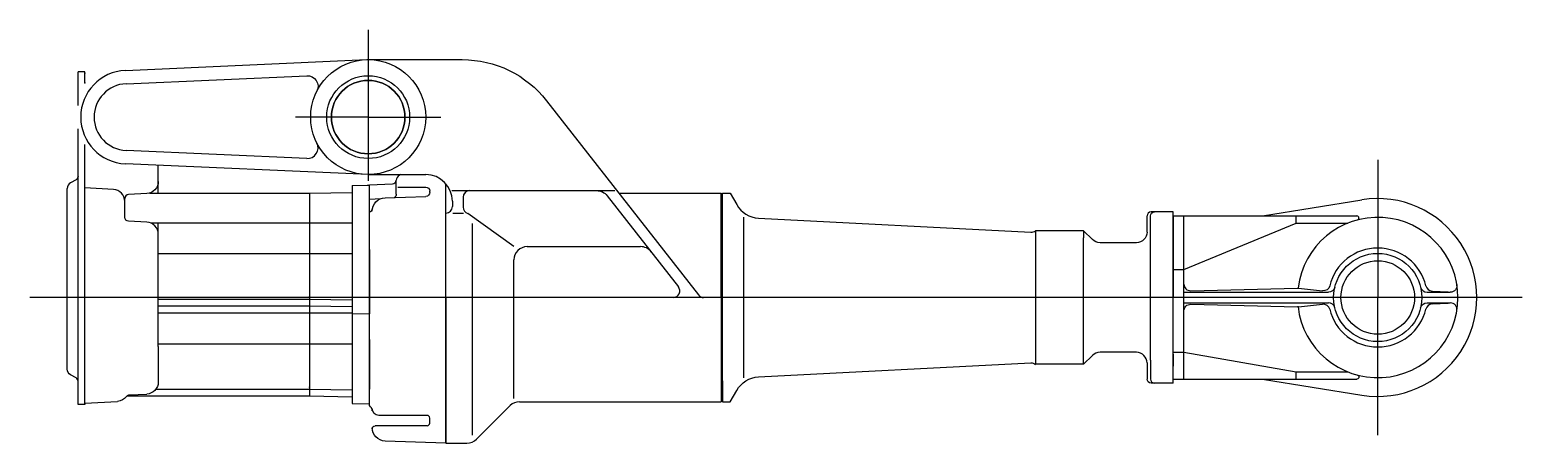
# Model space of a CAD drawing. Extents: x 747 to 1863, y 756 to 1065.
import ezdxf

# ---------------------------------------------------------------- set-up
doc = ezdxf.new("R2010")
doc.units = 0
doc.header["$LTSCALE"] = 5
doc.linetypes.add('GEN7', pattern=[0])
doc.linetypes.add('PHANTOM', pattern=[0])
doc.layers.get('0').update_dxf_attribs({"linetype": 'CONTINUOUS'})
doc.layers.add('7', color=4, linetype='GEN7')

msp = doc.modelspace()

# ---------------------------------------------------------------- linework, layer by layer
at = {"color": 0, "linetype": 'CONTINUOUS'}
for p, q in [((818.445, 1034.96), (999.044, 1043)), ((999.044, 1043), (1070.357, 1043)), ((788, 1034), (783, 1034)), ((783, 1008.66), (783, 1034)), ((788, 1025.69), (788, 1034)), ((788, 1033), (788, 1034)), ((818.889, 1024.97), (954.125, 1030.99)), ((1133.398, 1012.25), (1246.944, 866.92)), ((783, 785), (783, 991.34)), ((788, 785), (788, 979.5)), ((954.125, 969), (818.889, 975.02)), ((1000.182, 956.95), (818.445, 965.03)), ((843, 943.04), (843, 963.94)), ((781.5, 953.13), (777.5, 950.82)), ((988, 948.79), (1001, 949.08)), ((988, 948.79), (988, 853.14)), ((1000, 949.42), (999.827, 949.42)), ((1000, 957), (1043, 957)), ((1001, 949.42), (1018.105, 950.02)), ((1001, 865), (1001, 949.42)), ((1001, 900.97), (1001, 949.08)), ((1021, 942.3), (1021, 952.71)), ((1024.281, 957), (1023.457, 956.52)), ((1058, 756), (1058, 950.22)), ((1058, 756), (1058, 950.22)), ((775, 811.5), (775, 946.49)), ((809.471, 945.84), (788, 946.97)), ((818, 925.06), (818, 939.14)), ((834.479, 942.85), (820.843, 942.14)), ((836.77, 943.04), (956, 943.04)), ((956, 943.04), (988, 943.61)), ((956, 943.04), (956, 858.89)), ((1001, 938.71), (1009.509, 939)), ((1012.651, 939.63), (1043.105, 940.69)), ((1022.107, 947.68), (1043, 947.68)), ((1046, 943.69), (1046, 944.68)), ((1058, 865), (1058, 948.5)), ((1062.536, 945), (1184.404, 945)), ((1071, 940), (1071, 932.67)), ((1178.794, 941.15), (1231.984, 873.07)), ((1187.804, 943), (1264.004, 943)), ((1264.004, 865), (1264.004, 943)), ((1264.004, 865), (1264.004, 943)), ((1265.004, 927.4), (1265.004, 943)), ((1265.004, 927.4), (1265.004, 943)), ((1265.004, 943), (1270.714, 943)), ((1270.714, 943), (1275.574, 934.48)), ((1668.684, 926), (1743.184, 938.05)), ((1063, 937), (1063, 933.12)), ((1063.247, 928.12), (1071.176, 928.12)), ((1109, 903.07), (1074.518, 927.9)), ((1265.004, 802.6), (1265.004, 927.4)), ((1602.004, 929), (1585.504, 929)), ((1602.004, 801), (1602.004, 929)), ((834.479, 921.35), (820.843, 922.07)), ((837.444, 920.96), (988, 920.96)), ((843, 829.53), (843, 920.96)), ((1078, 762.07), (1078, 920.27)), ((1281.004, 805), (1281.004, 925)), ((1291.914, 924.43), (1495.604, 913.93)), ((1582.504, 914), (1582.504, 926)), ((1585.004, 818), (1585.004, 926)), ((1602.004, 926), (1602.004, 865)), ((1602.004, 926), (1739.254, 926)), ((1610.004, 804), (1610.004, 926)), ((1610.004, 886), (1694.004, 920.65)), ((1694.004, 920.65), (1694.004, 926)), ((1694.004, 920.65), (1732.584, 920.65)), ((1498.954, 915), (1498.954, 815)), ((1535.004, 915), (1498.954, 915)), ((1535.004, 915), (1535.004, 909.64)), ((1535.004, 915), (1541.654, 908.34)), ((1535.004, 815), (1535.004, 909.64)), ((1574.504, 906), (1547.314, 906)), ((843, 897.82), (988, 897.82)), ((1001, 900.97), (1001, 852.85)), ((1109, 789.32), (1109, 893.07)), ((1119, 903.07), (1203.664, 903.07)), ((1602.004, 886), (1610.004, 886)), ((788, 861.63), (788, 878.36)), ((1615.124, 870.05), (1695.074, 871.99)), ((1695.744, 871.96), (1713.654, 869.99)), ((843, 863.81), (956, 863.81)), ((956, 863.81), (988, 863.24)), ((1001, 784.11), (1001, 865)), ((1058, 865), (1058, 756)), ((1246.784, 865), (1230.764, 865)), ((1264.004, 865), (1264.004, 787)), ((1264.004, 865), (1264.004, 787)), ((1602.004, 804), (1602.004, 865)), ((1610.004, 869), (1718.084, 869)), ((1610.004, 861), (1718.084, 861)), ((1615.124, 859.94), (1695.074, 858)), ((1695.744, 858.03), (1713.654, 860)), ((1791.924, 869), (1809.254, 869)), ((1791.924, 861), (1809.254, 861)), ((1795.584, 869.84), (1807.754, 869.23)), ((1795.584, 860.15), (1807.754, 860.76)), ((843, 858.89), (956, 858.89)), ((843, 853.51), (988, 853.51)), ((956, 858.89), (956, 791.45)), ((956, 858.89), (988, 858.18)), ((988, 853.14), (1001, 852.85)), ((988, 853.14), (988, 785.7)), ((1001, 833.52), (1001, 852.85)), ((843, 830.38), (988, 830.38)), ((843, 828.33), (843, 829.53)), ((843, 828.33), (843, 801.72)), ((1001, 833.52), (1001, 796.52)), ((1291.914, 805.56), (1495.604, 816.06)), ((1535.004, 815), (1498.954, 815)), ((1535.004, 815), (1541.654, 821.65)), ((1574.504, 824), (1547.314, 824)), ((1582.504, 816), (1582.504, 804)), ((1585.004, 818), (1585.004, 804)), ((1602.004, 824), (1610.004, 824)), ((1602.004, 822.5), (1602.004, 813.5)), ((1610.004, 824), (1694.004, 809.34)), ((781.5, 804.86), (777.5, 807.17)), ((1602.004, 804), (1739.254, 804)), ((1668.684, 804), (1743.184, 791.95)), ((1694.004, 804.34), (1694.004, 809.34)), ((1694.004, 809.34), (1732.584, 809.34)), ((821.431, 792.05), (834.471, 792.73)), ((841.238, 796.37), (956, 796.37)), ((956, 796.37), (988, 795.8)), ((1265.004, 802.6), (1265.004, 787)), ((1270.714, 787), (1275.574, 795.51)), ((1602.004, 801), (1585.504, 801)), ((788, 785), (783, 785)), ((788, 792), (787.984, 792)), ((788, 786), (812.471, 787.28)), ((788, 786), (788, 785)), ((819.788, 791.45), (956, 791.45)), ((956, 791.45), (988, 790.74)), ((988, 785.7), (1001, 785.41)), ((1080.929, 758.93), (1106.071, 784.07)), ((1113.142, 787), (1264.004, 787)), ((1265.004, 787), (1270.714, 787)), ((1044, 776.81), (1008, 776.81)), ((1046, 771.03), (1046, 774.81)), ((1044, 769.03), (1005.137, 769.03)), ((1058, 756), (1012.651, 757.58)), ((1058, 756), (1073.858, 756))]:
    msp.add_line(p, q, dxfattribs=at)
at = {"color": 0, "linetype": 'PHANTOM'}
msp.add_line((1602.004, 803), (1602.244, 803), dxfattribs=at)
at = {"color": 0, "linetype": 'CONTINUOUS'}
for centre, radius in [((1000, 1000), 43), ((1000, 1000), 31), ((1000, 1000), 27.5), ((1755.004, 865), 33), ((1755.004, 865), 27.5)]:
    msp.add_circle(centre, radius, dxfattribs=at)
at = {"color": 0, "linetype": 'CONTINUOUS', "extrusion": (0, 0, -1)}
msp.add_circle((-1000, 1000), 27.5, dxfattribs=at)
at = {"color": 0, "linetype": 'CONTINUOUS', "extrusion": (1.25981e-15, 9.84271e-16, -1)}
msp.add_arc((-1070.357, 963), 80, 90, 142, dxfattribs=at)
at = {"color": 0, "linetype": 'CONTINUOUS'}
for centre, radius, start, end in [((820, 1000), 35, 92.547, 267.4527), ((820, 1000), 25, 92.547, 267.4527), ((954.481, 977), 8, 267.4527, 26.806), ((780, 946.49), 5, 120, 180), ((1018, 953.02), 3, 272, 354.04469), ((1025.957, 952.19), 5, 120, 174.045), ((1043, 937), 20, 0, 90), ((809, 936.85), 9, 0, 87), ((821, 939.14), 3, 93, 180), ((1076, 940), 5, 90, 180), ((1755.004, 865), 74, 260.8123, 99.188), ((1000.22, 932.02), 3, 285.0681, 349.4418), ((1058, 933.12), 5, 270, 0), ((1076, 932.67), 5, 180, 252.758), ((1292.944, 944.41), 20, 209.745, 267.0492), ((1585.504, 926), 3, 90, 180), ((834.008, 912.36), 9, 0, 87), ((1755.004, 865), 60, 186.524, 173.126), ((1739.444, 924.5), 1.5, 284.6521, 90), ((1495.864, 918.93), 5, 267.0492, 308.1614), ((1119, 893.07), 10, 90, 180), ((1203.664, 893.07), 10, 38, 90), ((1755.004, 865), 37, 13.547, 166.28), ((1228.044, 870), 5, 270, 38), ((1615.004, 875.05), 5, 180, 271.3902), ((1791.924, 874), 5, 193.7, 270), ((1795.834, 874.83), 5, 193.547, 267.1185), ((1250.884, 870), 5, 218, 270), ((1714.194, 855.03), 5, 13.72, 96.283), ((1718.084, 856), 5, 13.7, 90), ((1795.834, 855.16), 5, 92.882, 166.453), ((1809.254, 856), 5, 350.58197, 90), ((1695.194, 863), 5, 268.6098, 276.2826), ((1755.004, 865), 37, 193.72, 346.4528), ((1547.314, 816), 8, 90, 135), ((1574.504, 816), 8, 0, 90), ((780, 802.26), 3, 0, 60), ((1588.004, 804), 3, 180, 270), ((821.588, 789.05), 3, 93, 143.033), ((998, 780.11), 5, 360, 53.13), ((1113.142, 777), 10, 90, 135), ((1044, 774.81), 2, 0, 90), ((1044, 771.03), 2, 270, 0), ((1073.858, 766), 10, 270, 315)]:
    msp.add_arc(centre, radius, start, end, dxfattribs=at)
at = {"color": 0, "linetype": 'CONTINUOUS', "extrusion": (0, 0, -1)}
for centre, radius, start, end in [((-954.481, 1023), 8, 87.453, 206.806), ((-834.008, 951.84), 9, 180, 267), ((-1013, 929.63), 10, 0, 88), ((-1043, 944.68), 3, 90, 180), ((-1043, 943.69), 3, 180, 268), ((-1170.914, 935), 10, 90, 142), ((-1588.004, 926), 3, 0, 90), ((-821, 925.06), 3, 273, 0), ((-1574.504, 914), 8, 180, 270), ((-1695.194, 866.99), 5, 88.61, 96.283), ((-1695.194, 866.99), 5, 88.61, 96.283), ((-1714.194, 874.96), 5, 193.72, 276.2826), ((-1718.084, 874), 5, 193.7, 270), ((-1809.254, 874), 5, 170.582, 270), ((-1615.004, 854.95), 5, 0, 91.39), ((-1695.194, 863), 5, 263.7174, 271.3902), ((-1495.864, 811.06), 5, 87.049, 128.161), ((-780, 811.5), 5, 300, 0), ((-1292.944, 785.59), 20, 29.745, 87.049), ((-1585.504, 804), 3, 270, 0), ((-1739.444, 805.5), 1.5, 104.652, 270), ((-834, 801.72), 9, 180, 267), ((-812, 796.27), 9, 216.967, 267), ((-1008, 781.81), 5, 270, 0), ((-1013, 767.57), 10, 272, 0), ((-1005.137, 767.03), 2, 349.3738, 90)]:
    msp.add_arc(centre, radius, start, end, dxfattribs=at)
at = {"color": 0, "linetype": 'CONTINUOUS', "extrusion": (-1.94124e-14, 5.20153e-15, -1)}
msp.add_arc((-780, 955.73), 3, 180, 240, dxfattribs=at)
at = {"color": 0, "linetype": 'CONTINUOUS', "extrusion": (-8.71024e-15, -1.21868e-14, -1)}
msp.add_arc((-1018, 942.3), 3, 180, 233.989, dxfattribs=at)
at = {"color": 0, "linetype": 'CONTINUOUS', "extrusion": (7.53644e-15, 7.53644e-15, -1)}
msp.add_arc((-1547.314, 914), 8, 270, 315, dxfattribs=at)
at = {"color": 0, "linetype": 'CONTINUOUS', "extrusion": (3.48348e-14, 3.16411e-13, -1)}
msp.add_arc((-1695.194, 866.99), 5, 88.61, 96.283, dxfattribs=at)
at = {"color": 0, "linetype": 'CONTINUOUS', "extrusion": (9.71411e-22, 8.52651e-15, -1)}
msp.add_arc((-1791.924, 856), 5, 13.7, 90, dxfattribs=at)
at = {"color": 0, "linetype": 'CONTINUOUS'}
for p in [(788, 1033), (788, 1025.69), (1058, 928.12), (956, 865.47), (956, 798.02)]:
    msp.add_point(p, dxfattribs=at)
at = {"color": 0}
for p in [(1000, 1000), (1755.004, 865)]:
    msp.add_point(p, dxfattribs=at)
at = {"layer": '7', "color": 0}
for p, q in [((1000, 1065.309), (1000, 952.407)), ((1000, 1000), (945.554, 1000)), ((1000, 1000), (1054.446, 1000)), ((1755.004, 967.964), (1755.004, 865)), ((1862.985, 865), (746.973, 865)), ((1755.004, 762.036), (1755.004, 865))]:
    msp.add_line(p, q, dxfattribs=at)

doc.saveas('drawing.dxf')
